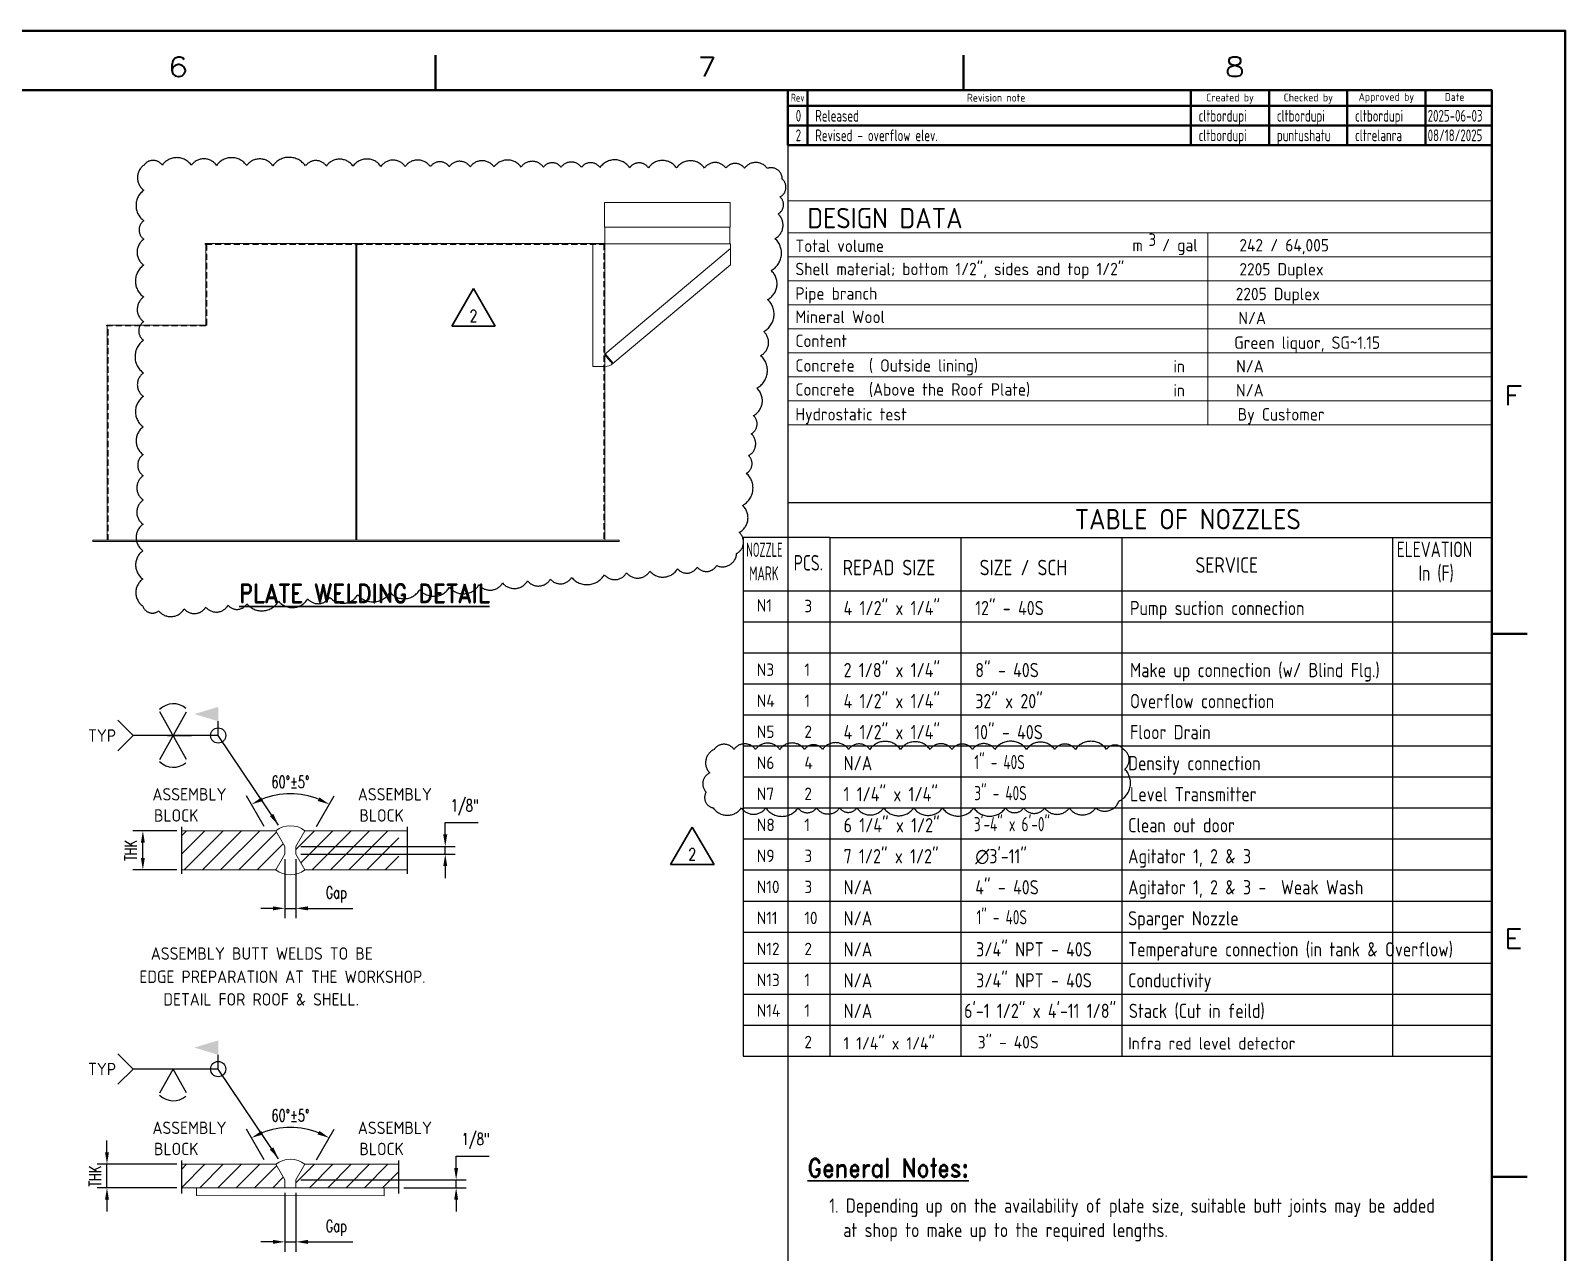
# Model space of a CAD drawing. Header units: inches. Extents: x 0 to 4731, y 0 to 1632.
# Drawn here: x 1371 to 2112, y 1042 to 1632 of the extents above; entities that cross this region are included whole.
import ezdxf
from ezdxf.enums import TextEntityAlignment as Align

# ---------------------------------------------------------------- set-up
doc = ezdxf.new("R2010")
doc.units = ezdxf.units.IN
doc.header["$LTSCALE"] = 48
doc.header["$MEASUREMENT"] = 0
for name, pattern in [('CENTER', [2, 1.25, -0.25, 0.25, -0.25]), ('CENTER2', [1.125, 0.75, -0.125, 0.125, -0.125]), ('HIDDEN', [0.375, 0.25, -0.125])]:
    doc.linetypes.add(name, pattern=pattern)
for name, color, linetype, lineweight in [('AM_4', 93, 'Continuous', 25), ('AM_5', 92, 'Continuous', 25), ('AM_6', 140, 'Continuous', 35), ('Am_8', 1, 'Continuous', 25), ('AM_BOR', 255, 'Continuous', 50), ('Equipment-AM_0', 7, 'Continuous', 50), ('Equipment-AM_3', 6, 'HIDDEN', 25), ('Equipment-AM_5', 92, 'Continuous', 25), ('Equipment-AM_7', 142, 'CENTER', 25)]:
    doc.layers.add(name, color=color, linetype=linetype, lineweight=lineweight)
doc.layers.add('Valmet text', color=9, linetype='Continuous')
doc.styles.add('ACISOTS', font='isocp.shx', dxfattribs={"width": 0.75, "height": 1})
doc.styles.add('ISOCP', font='ISOCP.SHX')
doc.styles.add('ROMAND', font='romand')
doc.styles.add('simplex', font='simplex.shx', dxfattribs={"width": 0.75})
doc.styles.get("Standard").update_dxf_attribs({"font": 'ROMANS.SHX', "width": 0.7})
doc.styles.add('XT03_5', font='isocp', dxfattribs={"width": 0.9, "height": 3.5})
doc.dimstyles.new('METSOPOWER_ANSI$0', dxfattribs={"dimtxt": 0.12, "dimasz": 0.12, "dimexe": 0.1, "dimexo": 0.05, "dimgap": 0.06, "dimtad": 1, "dimtoh": 1, "dimdec": 5, "dimzin": 12, "dimdsep": 46, "dimlunit": 4, "dimtxsty": 'Standard', "dimcen": 0, "dimclrd": 256, "dimclre": 256, "dimclrt": 140, "dimadec": 0, "dimazin": 2, "dimtp": 0.1, "dimtm": 0.1, "dimtfac": 0.71, "dimtdec": 5, "dimtmove": 0, "dimatfit": 3, "dimfxl": 1, "dimfrac": 2, "dimtzin": 7, "dimlwd": -1, "dimlwe": -1, "dimarcsym": 1})
doc.dimstyles.new('METSOPOWER_ANSI$2', dxfattribs={"dimtxt": 0.12, "dimasz": 0.12, "dimexe": 0.1, "dimexo": 0.05, "dimgap": 0.06, "dimtad": 1, "dimzin": 12, "dimdsep": 46, "dimlunit": 3, "dimtxsty": 'Standard', "dimcen": 0, "dimclrd": 256, "dimclre": 256, "dimclrt": 140, "dimadec": 0, "dimazin": 2, "dimtp": 0.1, "dimtm": 0.1, "dimtfac": 0.71, "dimtmove": 0, "dimatfit": 3, "dimfxl": 1, "dimtzin": 7, "dimlwd": -1, "dimlwe": -1, "dimarcsym": 1})
doc.dimstyles.new('SCALE -4', dxfattribs={"dimscale": 48, "dimtxt": 0.125, "dimasz": 0.125, "dimexe": 0.125, "dimexo": 0.125, "dimgap": 0.09375, "dimtad": 1, "dimdec": 4, "dimlfac": 0.25, "dimrnd": 0.0625, "dimzin": 3, "dimdsep": 46, "dimlunit": 4, "dimtxsty": 'ISOCP', "dimcen": 0, "dimclrd": 92, "dimclre": 92, "dimclrt": 140, "dimadec": 0, "dimazin": 0, "dimtfac": 1, "dimtdec": 4, "dimtmove": 0, "dimatfit": 3, "dimfxl": 1, "dimfrac": 2, "dimtolj": 1, "dimtzin": 0, "dimarcsym": 0})
pattern_1 = [(45, (275.087, 401.65), (-4.419417, 4.419417), [])]
pattern_2 = [(45, (275.087, 240.496), (-4.419417, 4.419417), [])]

# ---------------------------------------------------------------- blocks, each defined once
blk = doc.blocks.new('PE_FR_E')
at = {"layer": 'AM_BOR'}
for p, q in [((828.75, 848.35), (828.75, 857.35)), ((963.75, 848.35), (963.75, 857.35)), ((1098.85, 709.4), (1107.85, 709.4)), ((1098.85, 570.57), (1107.85, 570.57))]:
    blk.add_line(p, q, dxfattribs=at)
at = {"layer": 'AM_BOR', "color": 9}
blk.add_lwpolyline([(0, 0), (1117.6, 0), (1117.6, 863.6), (0, 863.6)], close=True, dxfattribs=at)
at = {"layer": 'AM_BOR'}
blk.add_lwpolyline([(18.75, 15.25), (1098.85, 15.25), (1098.85, 848.35), (18.75, 848.35)], close=True, dxfattribs=at)
at = {"layer": 'AM_BOR', "style": 'simplex'}
for s, width, p in [('6', 1.22807, (762.96, 851.85)), ('7', 1.105263, (898.16, 851.85)), ('8', 1.2, (1033.1, 851.85)), ('F', 1.203884, (1104.21, 767.82)), ('E', 1.148148, (1104.27, 628.99))]:
    blk.add_text(s, height=5, dxfattribs=dict(at, width=width)).set_placement(p, align=Align.CENTER)
at = {"layer": 'AM_BOR', "width": 0.9, "flags": 9}
blk.add_attdef('PENSTYLE', text='', height=1, dxfattribs=at).set_placement((1116.99, 0.33), align=Align.BOTTOM_RIGHT)
blk = doc.blocks.new('PE_REV')
at = {"layer": 'AM_BOR', "color": 7}
for p, q in [((-180, 0), (0, 0)), ((-180, 0), (-180, -14)), ((-175, 0), (-175, -14)), ((-77, 0), (-77, -14)), ((-57, 0), (-57, -14)), ((-37, 0), (-37, -14)), ((-17, 0), (-17, -14)), ((0, 0), (0, -14)), ((-180, -4), (0, -4)), ((-180, -9), (0, -9)), ((-180, -14), (0, -14))]:
    blk.add_line(p, q, dxfattribs=at)
at = {"layer": 'AM_BOR', "color": 9, "style": 'ACISOTS', "width": 0.75, "flags": 3}
blk.add_attdef('VERSION', (-15.06, -18.38), '', height=3, dxfattribs=at)
at = {"layer": 'Valmet text', "color": 9, "style": 'ACISOTS', "width": 0.8}
blk.add_text('Rev', height=2, dxfattribs=at).set_placement((-177.5, -2.88), align=Align.CENTER)
at = {"layer": 'Valmet text', "color": 9, "style": 'ACISOTS'}
for s, p in [('Revision note', (-126.75, -2.88)), ('Created by', (-66.96, -2.82)), ('Checked by', (-46.95, -2.82)), ('Approved by', (-27, -2.66)), ('Date', (-9.55, -2.71))]:
    blk.add_text(s, height=2, dxfattribs=at).set_placement(p, align=Align.CENTER)
at = {"layer": 'Valmet text', "color": 9, "style": 'ACISOTS', "width": 0.75}
for tag, p in [('REVF', (-178, -8)), ('REVNOTEF', (-173, -8)), ('REVDESF', (-75, -8)), ('REVCHEF', (-55, -8)), ('REVAPPF', (-35, -8)), ('REVDATEF', (-16.44, -8)), ('REVL', (-178, -13)), ('REVNOTEL', (-173, -13)), ('REVDESL', (-75, -13)), ('REVCHEL', (-55, -13)), ('REVAPPL', (-35, -13)), ('REVDATEL', (-16.44, -13))]:
    blk.add_attdef(tag, p, '', height=3, dxfattribs=at)
blk = doc.blocks.new('*D429')
at = {"layer": 'AM_5', "linetype": 'ByBlock', "transparency": 16777216}
for p, q in [((1441.19, 1245.41), (1419.97, 1245.41)), ((1424.77, 1232.28), (1424.77, 1239.65)), ((1441.19, 1226.52), (1419.97, 1226.52))]:
    blk.add_line(p, q, dxfattribs=at)
at = {"layer": 'AM_5', "transparency": 16777216}
for points in [[(1423.81, 1239.65), (1425.73, 1239.65), (1424.77, 1245.41)], [(1423.81, 1232.28), (1425.73, 1232.28), (1424.77, 1226.52)]]:
    blk.add_solid(points, dxfattribs=at)
at = {"layer": 'Defpoints', "color": 0, "transparency": 16777216}
for p in [(1424.77, 1245.41), (1443.59, 1245.41), (1443.59, 1226.52)]:
    blk.add_point(p, dxfattribs=at)
at = {"layer": 'AM_5', "color": 140, "transparency": 16777216, "insert": (1419.01, 1235.97), "char_height": 5.76, "attachment_point": 5, "rotation": 90}
blk.add_mtext('THK', dxfattribs=at)
blk = doc.blocks.new('*D430')
at = {"layer": 'AM_5', "linetype": 'ByBlock', "transparency": 16777216}
for p, q in [((1483.42, 1247.49), (1474.84, 1262.35)), ((1508.66, 1247.49), (1517.24, 1262.35))]:
    blk.add_line(p, q, dxfattribs=at)
blk.add_arc((1496.04, 1225.63), 37.6, 68.78543, 111.21457, dxfattribs=at)
at = {"layer": 'AM_5', "transparency": 16777216}
for points in [[(1482.85, 1259.82), (1482.02, 1261.55), (1477.24, 1258.2)], [(1510.06, 1261.55), (1509.23, 1259.82), (1514.84, 1258.2)]]:
    blk.add_solid(points, dxfattribs=at)
at = {"layer": 'Defpoints', "color": 0, "transparency": 16777216}
for p in [(1502.57, 1262.66), (1484.62, 1245.41), (1507.46, 1245.41), (1493.35, 1230.3), (1498.73, 1230.3)]:
    blk.add_point(p, dxfattribs=at)
at = {"layer": 'AM_5', "color": 140, "transparency": 16777216, "insert": (1496.04, 1269), "char_height": 5.76, "attachment_point": 5}
blk.add_mtext('60°%%P5%%D', dxfattribs=at)
blk = doc.blocks.new('*D431')
at = {"layer": 'AM_5', "linetype": 'ByBlock', "transparency": 16777216}
for p, q in [((1493.35, 1231.68), (1493.35, 1203.12)), ((1498.73, 1231.68), (1498.73, 1203.12)), ((1487.59, 1207.92), (1481.83, 1207.92)), ((1493.35, 1207.92), (1498.73, 1207.92)), ((1504.49, 1207.92), (1526.19, 1207.92))]:
    blk.add_line(p, q, dxfattribs=at)
at = {"layer": 'AM_5', "transparency": 16777216}
for points in [[(1487.59, 1208.88), (1487.59, 1206.96), (1493.35, 1207.92)], [(1504.49, 1208.88), (1504.49, 1206.96), (1498.73, 1207.92)]]:
    blk.add_solid(points, dxfattribs=at)
at = {"layer": 'Defpoints', "color": 0, "transparency": 16777216}
for p in [(1493.35, 1234.08), (1498.73, 1234.08), (1498.73, 1207.92)]:
    blk.add_point(p, dxfattribs=at)
at = {"layer": 'AM_5', "color": 140, "transparency": 16777216, "insert": (1518.22, 1214.64), "char_height": 5.76, "attachment_point": 5}
blk.add_mtext('Gap ', dxfattribs=at)
blk = doc.blocks.new('*D432')
at = {"layer": 'AM_5', "linetype": 'ByBlock', "transparency": 16777216}
for p, q in [((1570.86, 1243.62), (1570.86, 1249.38)), ((1570.86, 1249.38), (1586.79, 1249.38)), ((1501.13, 1237.86), (1575.66, 1237.86)), ((1501.13, 1234.08), (1575.66, 1234.08)), ((1570.86, 1234.08), (1570.86, 1237.86)), ((1570.86, 1228.32), (1570.86, 1222.56))]:
    blk.add_line(p, q, dxfattribs=at)
at = {"layer": 'AM_5', "transparency": 16777216}
for points in [[(1569.9, 1243.62), (1571.82, 1243.62), (1570.86, 1237.86)], [(1569.9, 1228.32), (1571.82, 1228.32), (1570.86, 1234.08)]]:
    blk.add_solid(points, dxfattribs=at)
at = {"layer": 'Defpoints', "color": 0, "transparency": 16777216}
for p in [(1498.73, 1237.86), (1498.73, 1234.08), (1570.86, 1234.08)]:
    blk.add_point(p, dxfattribs=at)
at = {"layer": 'AM_5', "color": 140, "transparency": 16777216, "insert": (1580.27, 1256.64), "char_height": 5.76, "attachment_point": 5}
blk.add_mtext('1/8"', dxfattribs=at)
blk = doc.blocks.new('*D433')
at = {"layer": 'AM_5', "linetype": 'ByBlock', "transparency": 16777216}
for p, q in [((1407.43, 1090.02), (1407.43, 1095.78)), ((1441.19, 1084.26), (1402.63, 1084.26)), ((1407.43, 1072.92), (1407.43, 1084.26)), ((1441.19, 1072.92), (1402.63, 1072.92)), ((1407.43, 1067.16), (1407.43, 1061.4))]:
    blk.add_line(p, q, dxfattribs=at)
at = {"layer": 'AM_5', "transparency": 16777216}
for points in [[(1406.47, 1090.02), (1408.39, 1090.02), (1407.43, 1084.26)], [(1406.47, 1067.16), (1408.39, 1067.16), (1407.43, 1072.92)]]:
    blk.add_solid(points, dxfattribs=at)
at = {"layer": 'Defpoints', "color": 0, "transparency": 16777216}
for p in [(1407.43, 1084.26), (1443.59, 1084.26), (1443.59, 1072.92)]:
    blk.add_point(p, dxfattribs=at)
at = {"layer": 'AM_5', "color": 140, "transparency": 16777216, "insert": (1401.67, 1078.59), "char_height": 5.76, "attachment_point": 5, "rotation": 90}
blk.add_mtext('THK', dxfattribs=at)
blk = doc.blocks.new('*D434')
at = {"layer": 'AM_5', "linetype": 'ByBlock', "transparency": 16777216}
for p, q in [((1483.42, 1086.34), (1474.84, 1101.2)), ((1508.66, 1086.34), (1517.24, 1101.2))]:
    blk.add_line(p, q, dxfattribs=at)
blk.add_arc((1496.04, 1064.48), 37.6, 68.78543, 111.21457, dxfattribs=at)
at = {"layer": 'AM_5', "transparency": 16777216}
for points in [[(1482.85, 1098.67), (1482.02, 1100.4), (1477.24, 1097.04)], [(1510.06, 1100.4), (1509.23, 1098.67), (1514.84, 1097.04)]]:
    blk.add_solid(points, dxfattribs=at)
at = {"layer": 'Defpoints', "color": 0, "transparency": 16777216}
for p in [(1502.57, 1101.51), (1484.62, 1084.26), (1507.46, 1084.26), (1493.35, 1069.14), (1498.73, 1069.14)]:
    blk.add_point(p, dxfattribs=at)
at = {"layer": 'AM_5', "color": 140, "transparency": 16777216, "insert": (1496.04, 1107.84), "char_height": 5.76, "attachment_point": 5}
blk.add_mtext('60°%%P5%%D', dxfattribs=at)
blk = doc.blocks.new('*D435')
at = {"layer": 'AM_5', "linetype": 'ByBlock', "transparency": 16777216}
for p, q in [((1493.35, 1070.52), (1493.35, 1041.97)), ((1498.73, 1070.52), (1498.73, 1041.97)), ((1487.59, 1046.77), (1481.83, 1046.77)), ((1493.35, 1046.77), (1498.73, 1046.77)), ((1504.49, 1046.77), (1526.19, 1046.77))]:
    blk.add_line(p, q, dxfattribs=at)
at = {"layer": 'AM_5', "transparency": 16777216}
for points in [[(1487.59, 1047.73), (1487.59, 1045.81), (1493.35, 1046.77)], [(1504.49, 1047.73), (1504.49, 1045.81), (1498.73, 1046.77)]]:
    blk.add_solid(points, dxfattribs=at)
at = {"layer": 'Defpoints', "color": 0, "transparency": 16777216}
for p in [(1493.35, 1072.92), (1498.73, 1072.92), (1498.73, 1046.77)]:
    blk.add_point(p, dxfattribs=at)
at = {"layer": 'AM_5', "color": 140, "transparency": 16777216, "insert": (1518.22, 1053.49), "char_height": 5.76, "attachment_point": 5}
blk.add_mtext('Gap ', dxfattribs=at)
blk = doc.blocks.new('*D436')
at = {"layer": 'AM_5', "linetype": 'ByBlock', "transparency": 16777216}
for p, q in [((1576.12, 1082.46), (1576.12, 1088.23)), ((1576.12, 1088.23), (1592.06, 1088.23)), ((1501.13, 1076.7), (1580.92, 1076.7)), ((1576.12, 1072.92), (1576.12, 1076.7)), ((1550.89, 1072.92), (1580.92, 1072.92)), ((1576.12, 1067.16), (1576.12, 1061.4))]:
    blk.add_line(p, q, dxfattribs=at)
at = {"layer": 'AM_5', "transparency": 16777216}
for points in [[(1575.16, 1082.46), (1577.08, 1082.46), (1576.12, 1076.7)], [(1575.16, 1067.16), (1577.08, 1067.16), (1576.12, 1072.92)]]:
    blk.add_solid(points, dxfattribs=at)
at = {"layer": 'Defpoints', "color": 0, "transparency": 16777216}
for p in [(1498.73, 1076.7), (1548.49, 1072.92), (1576.12, 1072.92)]:
    blk.add_point(p, dxfattribs=at)
at = {"layer": 'AM_5', "color": 140, "transparency": 16777216, "insert": (1585.53, 1095.5), "char_height": 5.76, "attachment_point": 5}
blk.add_mtext('1/8"', dxfattribs=at)
blk = doc.blocks.new('Revision Triangle')
at = {"layer": 'AM_6'}
for p, q in [((-0.219, 0), (0, 0.379)), ((0, 0.379), (0.219, 0)), ((-0.219, 0), (0.219, 0))]:
    blk.add_line(p, q, dxfattribs=at)
at = {"layer": 'AM_6', "style": 'simplex', "width": 0.75}
blk.add_attdef('X', text='', height=0.12, dxfattribs=at).set_placement((0, 0.045), align=Align.CENTER)

msp = doc.modelspace()

# ---------------------------------------------------------------- hatches: boundary and pattern name
at = {"layer": 'Am_8'}
h = msp.add_hatch(dxfattribs=at)
h.set_pattern_fill('ANSI31', color=256, scale=50)
h.set_pattern_definition(pattern_1)
h.paths.add_polyline_path([(1493.345715, 1234.07628), (1493.345715, 1237.855807), (1488.981493, 1245.414862), (1443.585459, 1245.414862), (1443.585459, 1226.517225), (1488.981493, 1226.517225)])
h = msp.add_hatch(dxfattribs=at)
h.set_pattern_fill('ANSI31', color=256, scale=50)
h.set_pattern_definition(pattern_1)
h.paths.add_polyline_path([(1498.730192, 1237.855807), (1503.094415, 1245.414862), (1548.490448, 1245.414862), (1548.490448, 1226.517225), (1503.094415, 1226.517225), (1498.730192, 1234.07628)])
h = msp.add_hatch(dxfattribs=at)
h.set_pattern_fill('ANSI31', color=256, scale=50)
h.set_pattern_definition(pattern_2)
h.paths.add_polyline_path([(1493.345715, 1072.922616), (1493.345715, 1076.702143), (1488.981493, 1084.261198), (1443.585459, 1084.261198), (1443.585459, 1072.922616), (1488.981493, 1072.922616)])
h = msp.add_hatch(dxfattribs=at)
h.set_pattern_fill('ANSI31', color=256, scale=50)
h.set_pattern_definition(pattern_2)
h.paths.add_polyline_path([(1498.730192, 1076.702143), (1503.094415, 1084.261198), (1548.490448, 1084.261198), (1548.490448, 1072.922616), (1503.094415, 1072.922616), (1498.730192, 1072.922616)])

# ---------------------------------------------------------------- linework, layer by layer
at = {"layer": 'AM_4'}
for p, q in [((1736.409405, 1576.72436), (1736.409405, 755.755747)), ((1736.409405, 1404.017012), (2076.56688, 1404.017012)), ((2076.56688, 1091.533731), (2076.56688, 1404.017012)), ((1714.762111, 1387.084326), (1714.762111, 1136.508817)), ((1756.734321, 1387.084326), (1714.762111, 1387.084326)), ((1736.409405, 1387.084326), (1736.409405, 1091.533731)), ((1756.73425, 1387.084326), (1756.73425, 1136.508817)), ((1756.734321, 1387.084326), (2076.56688, 1387.084326)), ((1820.074845, 1136.508817), (1820.074845, 1387.084326)), ((1897.783694, 1387.084326), (1897.783694, 1136.508817)), ((2028.560972, 1387.084326), (2028.560972, 1136.508817)), ((1714.762111, 1361.384269), (2076.56688, 1361.384269)), ((1714.762111, 1346.392574), (2076.56688, 1346.392574)), ((1714.762111, 1331.400878), (2076.56688, 1331.400878)), ((1714.762111, 1316.409183), (2076.56688, 1316.409183)), ((1714.762111, 1301.417468), (2076.56688, 1301.417468)), ((1714.762111, 1286.425772), (2076.56688, 1286.425772)), ((1714.762111, 1271.434077), (2076.56688, 1271.434077)), ((1714.762111, 1256.442381), (2076.56688, 1256.442381)), ((1714.762111, 1241.450686), (2076.56688, 1241.450686)), ((1714.762111, 1226.45899), (2076.56688, 1226.45899)), ((1714.762111, 1211.467295), (2076.56688, 1211.467295)), ((1714.762111, 1196.475599), (2076.56688, 1196.475599)), ((1714.762111, 1181.483904), (2076.56688, 1181.483904)), ((1714.762111, 1166.492208), (2076.56688, 1166.492208)), ((1714.762111, 1151.500513), (2076.56688, 1151.500513)), ((1714.762111, 1136.508817), (2076.56688, 1136.508817))]:
    msp.add_line(p, q, dxfattribs=at)
at = {"layer": 'AM_4', "lineweight": 18}
for p, q in [((1736.409474, 1549.766737), (2076.556759, 1549.766737)), ((1736.409474, 1534.330703), (2076.556757, 1534.330703)), ((1939.218639, 1534.330703), (1939.218639, 1441.507493)), ((1736.409472, 1522.727802), (2076.556754, 1522.727802)), ((1736.409472, 1511.124901), (2076.556754, 1511.124901)), ((1736.409472, 1499.521999), (2076.556754, 1499.521999)), ((1736.409472, 1487.919098), (2076.556754, 1487.919098)), ((1736.409472, 1476.316197), (2076.556754, 1476.316197)), ((1736.409472, 1464.713296), (2076.556754, 1464.713296)), ((1736.409472, 1453.110394), (2076.556754, 1453.110394)), ((1736.409472, 1441.507493), (2076.556754, 1441.507493))]:
    msp.add_line(p, q, dxfattribs=at)
at = {"layer": 'AM_5'}
for p, q in [((1443.585459, 1224.627461), (1443.585459, 1247.304626)), ((1552.594133, 1224.627461), (1552.594133, 1247.304626)), ((1443.585459, 1070.191796), (1443.585459, 1086.150962)), ((1548.490448, 1070.191796), (1548.490448, 1086.150962))]:
    msp.add_line(p, q, dxfattribs=at)
at = {"layer": 'Equipment-AM_0', "lineweight": 18}
for p, q in [((1647.83689, 1549.000913), (1647.83689, 1537.000913)), ((1647.83689, 1549.000913), (1678.21189, 1549.000913)), ((1678.21189, 1549.000913), (1708.58689, 1549.000913)), ((1708.58689, 1537.000913), (1708.58689, 1549.000913)), ((1647.83689, 1537.000913), (1678.21189, 1537.000913)), ((1648.02439, 1537.000913), (1648.02439, 1529.000913)), ((1678.21189, 1537.000913), (1708.58689, 1537.000913)), ((1708.39939, 1529.000913), (1708.39939, 1537.000913)), ((1454.801751, 1529.250913), (1647.96189, 1529.250913)), ((1454.801751, 1528.750913), (1454.801751, 1529.250913)), ((1455.176751, 1528.750913), (1454.801751, 1528.750913)), ((1455.176751, 1489.385913), (1455.176751, 1528.750913)), ((1527.731862, 1529.250913), (1527.731862, 1385.750913)), ((1527.93064, 1529.250913), (1527.93064, 1385.750913)), ((1527.99314, 1529.250913), (1527.99314, 1385.750913)), ((1528.191918, 1385.750913), (1528.191918, 1529.250913)), ((1642.196025, 1529.000913), (1642.196025, 1528.750913)), ((1642.196025, 1529.000913), (1708.71189, 1529.000913)), ((1642.196025, 1469.750913), (1642.196025, 1528.750913)), ((1648.02439, 1529.250913), (1647.96189, 1529.250913)), ((1647.96189, 1529.250913), (1647.96189, 1529.000913)), ((1647.96189, 1385.750913), (1647.96189, 1529.000913)), ((1708.71189, 1529.000913), (1708.71189, 1518.851554)), ((1708.71189, 1526.683998), (1648.012203, 1475.750913)), ((1708.71189, 1518.851554), (1651.868929, 1471.154647)), ((1407.22189, 1489.750913), (1455.676751, 1489.750913)), ((1407.22189, 1489.385913), (1407.22189, 1489.750913)), ((1407.59689, 1489.385913), (1407.22189, 1489.385913)), ((1407.59689, 1385.750913), (1407.59689, 1489.385913)), ((1642.196025, 1469.750913), (1648.012203, 1469.750913)), ((1400.596218, 1385.750913), (1654.96189, 1385.750913)), ((1400.596218, 1385.750913), (1400.59689, 1385.250913)), ((1654.96189, 1385.250913), (1400.59689, 1385.250913)), ((1654.96189, 1385.750913), (1654.96189, 1385.250913)), ((1443.585459, 1245.414862), (1488.981493, 1245.414862)), ((1488.981493, 1245.414862), (1493.345715, 1237.855807)), ((1503.094415, 1245.414862), (1498.730192, 1237.855807)), ((1552.594133, 1245.414862), (1503.094415, 1245.414862)), ((1488.981493, 1226.517225), (1493.345715, 1234.07628)), ((1493.345715, 1237.855807), (1493.345715, 1234.07628)), ((1498.730192, 1237.855807), (1498.730192, 1234.07628)), ((1503.094415, 1226.517225), (1498.730192, 1234.07628)), ((1489.172871, 1226.517225), (1443.585459, 1226.517225)), ((1552.594133, 1226.517225), (1503.094415, 1226.517225)), ((1443.585459, 1084.261198), (1488.981493, 1084.261198)), ((1488.981493, 1084.261198), (1493.345715, 1076.702143)), ((1503.094415, 1084.261198), (1498.730192, 1076.702143)), ((1548.490448, 1084.261198), (1503.094415, 1084.261198)), ((1493.345715, 1076.702143), (1493.345715, 1072.922616)), ((1498.730192, 1076.702143), (1498.730192, 1072.922616)), ((1493.345715, 1072.922616), (1443.585459, 1072.922616)), ((1493.345715, 1072.922616), (1498.730192, 1072.922616)), ((1548.490448, 1072.922616), (1498.730192, 1072.922616))]:
    msp.add_line(p, q, dxfattribs=at)
at = {"layer": 'Equipment-AM_0', "linetype": 'CENTER2'}
msp.add_line((1651.868929, 1471.154647), (1648.012203, 1475.750913), dxfattribs=at)
at = {"layer": 'Equipment-AM_0', "lineweight": 18}
msp.add_lwpolyline([(1450.662954, 1072.922616), (1541.412954, 1072.922616), (1541.412954, 1069.063236), (1450.662954, 1069.22294)], close=True, dxfattribs=at)
for centre, radius, start, end in [((1648.012203, 1475.750913), 6, 270, 310), ((1496.037954, 1236.402743), 11.446045, 51.939167947, 128.060832053), ((1496.037954, 1235.529344), 11.446045, 231.939167947, 308.060832053), ((1496.037954, 1075.249079), 11.446045, 51.939167947, 128.060832053)]:
    msp.add_arc(centre, radius, start, end, dxfattribs=at)
at = {"layer": 'Equipment-AM_3', "lineweight": 18, "ltscale": 0.25}
for p, q in [((1455.176751, 1528.750913), (1527.731862, 1528.750913)), ((1455.676751, 1489.750913), (1455.676751, 1528.750913)), ((1528.191918, 1528.750913), (1647.96189, 1528.750913)), ((1647.46189, 1529.000913), (1647.46189, 1385.750913)), ((1455.176751, 1489.385913), (1407.59689, 1489.385913)), ((1407.96189, 1385.750913), (1407.96189, 1489.385913))]:
    msp.add_line(p, q, dxfattribs=at)
at = {"layer": 'Equipment-AM_5', "linetype": 'Continuous'}
for p, q in [((1420.032124, 1291.431531), (1412.659324, 1298.804331)), ((1420.032124, 1291.431531), (1412.659324, 1284.058731)), ((1461.162493, 1291.431531), (1420.032124, 1291.431531)), ((1420.032124, 1130.277867), (1412.659324, 1137.650667)), ((1420.032124, 1130.277867), (1412.659324, 1122.905067)), ((1461.162493, 1130.277867), (1420.032124, 1130.277867))]:
    msp.add_line(p, q, dxfattribs=at)
at = {"layer": 'Equipment-AM_5', "color": 140, "linetype": 'Continuous'}
for p, q in [((1445.79376, 1279.911531), (1432.927481, 1302.951531)), ((1432.927481, 1279.911531), (1445.79376, 1302.951531)), ((1461.162493, 1291.431531), (1461.162493, 1298.343531)), ((1436.688721, 1291.431531), (1448.208721, 1291.431531)), ((1461.162493, 1130.277867), (1461.162493, 1137.189867)), ((1432.927481, 1118.757867), (1439.36062, 1130.277867)), ((1445.79376, 1118.757867), (1439.36062, 1130.277867))]:
    msp.add_line(p, q, dxfattribs=at)
for centre in [(1461.162493, 1291.431531), (1461.162493, 1130.277867)]:
    msp.add_circle(centre, 3.683897, dxfattribs=at)
for centre, start, end in [((1439.502724, 1297.325497), 50.049070765, 134.556094682), ((1439.502724, 1285.537564), 225.443905318, 309.950929235), ((1439.502724, 1124.3839), 225.443905318, 309.950929235)]:
    msp.add_arc(centre, 9.443066, start, end, dxfattribs=at)
at = {"layer": 'Equipment-AM_5', "color": 140, "linetype": 'Continuous', "extrusion": (0, 0, -1)}
for points in [[(-1461.162493, 1298.343531, -0.000033), (-1461.162493, 1305.255531, -0.000033), (-1449.642493, 1301.799531, -0.000033)], [(-1461.162493, 1137.189867, -0.000033), (-1461.162493, 1144.101867, -0.000033), (-1449.642493, 1140.645867, -0.000033)]]:
    msp.add_trace(points, dxfattribs=at)
at = {"layer": 'Equipment-AM_7', "linetype": 'CENTER2'}
for points in [[(1425.331983, 1567.069632, 0.52056705), (1425.299241, 1554.896208, 0.52056705), (1425.259726, 1540.204651, 0.52056705), (1425.235664, 1531.258121, 0.52056705), (1425.201963, 1518.728243, 0.52056705), (1425.160536, 1503.325485, 0.52056705), (1425.128499, 1491.414032, 0.52056705), (1425.104254, 1482.399629, 0.52056705), (1425.061804, 1466.616734, 0.52056705), (1425.031273, 1455.265354, 0.52056705), (1424.991713, 1440.556951, 0.52056705), (1424.955679, 1427.15913, 0.52056705), (1424.928242, 1416.958172, 0.52056705), (1424.896722, 1405.238862, 0.52056705), (1424.865113, 1393.486837, 0.52056705), (1424.830744, 1380.708173, 0.52056705), (1424.793991, 1367.043499, 0.52056705), (1424.758785, 1353.953791, 0.52056705), (1432.410417, 1351.636378, 0.52056705), (1444.783833, 1352.641794, 0.52056705), (1455.139424, 1353.48325, 0.52056705), (1465.951775, 1354.36182, 0.52056705), (1474.985754, 1355.095886, 0.52056705), (1490.342349, 1356.343704, 0.52056705), (1504.414564, 1357.487158, 0.52056705), (1514.996224, 1358.346983, 0.52056705), (1528.610948, 1359.453263, 0.52056705), (1544.177551, 1360.718146, 0.52056705), (1558.514527, 1361.883113, 0.52056705), (1572.922316, 1363.053835, 0.52056705), (1587.128128, 1364.208145, 0.52056705), (1598.554928, 1365.136642, 0.52056705), (1610.621972, 1366.117164, 0.52056705), (1621.661852, 1367.014222, 0.52056705), (1631.915724, 1367.847413, 0.52056705), (1647.730783, 1369.132483, 0.52056705), (1658.46137, 1370.00441, 0.52056705), (1669.75068, 1370.921736, 0.52056705), (1683.076066, 1372.004505, 0.52056705), (1692.623505, 1372.780293, 0.52056705), (1701.994031, 1373.541706, 0.52056705), (1711.646372, 1379.359644, 0.52056705), (1712.888354, 1389.553866, 0.52056705), (1714.480108, 1402.619039, 0.52056705), (1716.377966, 1418.196717, 0.52056705), (1717.408507, 1426.655428, 0.52056705), (1718.695487, 1437.219001, 0.52056705), (1719.765564, 1446.002227, 0.52056705), (1721.381944, 1459.269524, 0.52056705), (1723.302803, 1475.035997, 0.52056705), (1724.715744, 1486.633462, 0.52056705), (1726.59621, 1502.068392, 0.52056705), (1728.310855, 1516.14225, 0.52056705), (1730.188989, 1531.558034, 0.52056705), (1731.640905, 1543.475408, 0.52056705), (1732.638169, 1551.660984, 0.52056705), (1733.694368, 1560.330303, 0.52056705), (1726.42575, 1565.447247, 0.52056705), (1715.470984, 1565.506275, 0.52056705), (1706.440322, 1565.554935, 0.52056705), (1696.067354, 1565.610827, 0.52056705), (1682.638916, 1565.683184, 0.52056705), (1669.002956, 1565.756658, 0.52056705), (1659.974247, 1565.805308, 0.52056705), (1645.580218, 1565.882867, 0.52056705), (1636.681638, 1565.930816, 0.52056705), (1626.79061, 1565.984111, 0.52056705), (1618.321969, 1566.029743, 0.52056705), (1607.473407, 1566.088198, 0.52056705), (1594.435356, 1566.158451, 0.52056705), (1582.956413, 1566.220303, 0.52056705), (1572.816114, 1566.274942, 0.52056705), (1563.646534, 1566.324351, 0.52056705), (1551.500831, 1566.389796, 0.52056705), (1539.791416, 1566.452889, 0.52056705), (1526.2995, 1566.525588, 0.52056705), (1513.424539, 1566.594962, 0.52056705), (1503.346252, 1566.649267, 0.52056705), (1487.564994, 1566.734301, 0.52056705), (1474.944675, 1566.802303, 0.52056705), (1460.345564, 1566.880968, 0.52056705), (1448.190829, 1566.946461, 0.52056705), (1434.120779, 1567.022275, 0.52056705)], [(1700.782154, 1284.715099, 0.52056705), (1698.642855, 1273.346653, 0.52056705), (1696.899125, 1264.080294, 0.52056705), (1700.343081, 1256.442381, 0.52056705), (1713.944082, 1256.442381, 0.52056705), (1725.713484, 1256.442381, 0.52056705), (1741.329195, 1256.442381, 0.52056705), (1750.191038, 1256.442381, 0.52056705), (1761.439917, 1256.442381, 0.52056705), (1769.707259, 1256.442381, 0.52056705), (1782.704726, 1256.442381, 0.52056705), (1797.183439, 1256.442381, 0.52056705), (1811.12405, 1256.442381, 0.52056705), (1826.208739, 1256.442381, 0.52056705), (1841.532693, 1256.442381, 0.52056705), (1850.339358, 1256.442381, 0.52056705), (1860.451239, 1256.442381, 0.52056705), (1872.319765, 1256.442381, 0.52056705), (1885.100184, 1256.442381, 0.52056705), (1896.281885, 1259.723254, 0.52056705), (1899.195342, 1275.205657, 0.52056705), (1898.494534, 1284.715099, 0.52056705), (1890.328513, 1284.715099, 0.52056705), (1875.282399, 1284.715099, 0.52056705), (1865.279897, 1284.715099, 0.52056705), (1851.625916, 1284.715099, 0.52056705), (1836.415246, 1284.715099, 0.52056705), (1825.630005, 1284.715099, 0.52056705), (1815.63556, 1284.715099, 0.52056705), (1805.072737, 1284.715099, 0.52056705), (1790.790563, 1284.715099, 0.52056705), (1775.973949, 1284.715099, 0.52056705), (1765.732914, 1284.715099, 0.52056705), (1753.165147, 1284.715099, 0.52056705), (1744.428797, 1284.715099, 0.52056705), (1732.49313, 1284.715099, 0.52056705), (1720.728855, 1284.715099, 0.52056705), (1710.3572, 1284.715099, 0.52056705)]]:
    msp.add_lwpolyline(points, format="xyb", close=True, dxfattribs=at)

# ---------------------------------------------------------------- block references
at = {"layer": 'Equipment-AM_0', "lineweight": 0, "xscale": 1.88976377952768, "yscale": 1.88976377952768, "zscale": 1.88976377952768}
msp.add_blockref('PE_FR_E', (0, 0), dxfattribs=at)
msp.add_blockref('PE_REV', (2076.566878, 1603.181053), dxfattribs=at).add_auto_attribs({'REVF': '0', 'REVNOTEF': 'Released', 'REVDESF': 'cltbordupi', 'REVCHEF': 'cltbordupi', 'REVAPPF': 'cltbordupi', 'REVDATEF': '2025-06-03', 'REVL': '2', 'REVNOTEL': 'Revised - overflow elev.', 'REVDESL': 'cltbordupi', 'REVCHEL': 'puntushatu', 'REVDATEL': '08/18/2025', 'REVAPPL': 'cltrelanra'})
at = {"layer": 'Equipment-AM_7', "linetype": 'CENTER2', "xscale": 48, "yscale": 48, "zscale": 48}
for p in [(1584.489127, 1489.175888), (1690.202937, 1229.035292)]:
    msp.add_blockref('Revision Triangle', p, dxfattribs=at).add_auto_attribs({'X': '2'})

# ---------------------------------------------------------------- texts
at = {"layer": 'AM_6', "style": 'ISOCP'}
for s, height, p in [(' DESIGN DATA', 9.84251969, (1740.160253, 1536.521007)), ('Total volume', 6, (1740.033467, 1525.056693)), ('m', 6, (1902.826218, 1525.404829)), ('3', 6, (1910.552622, 1527.988545)), ('/ gal', 6, (1917.190364, 1525.404829)), ('242 / 64,005', 6, (1954.558801, 1525.324487)), ('Shell material; bottom 1/2", sides and top 1/2"', 6, (1740.033467, 1513.859147)), ('2205 Duplex', 6, (1954.558801, 1513.721586)), ('Pipe branch', 6, (1740.033467, 1502.034432)), ('2205 Duplex', 6, (1952.763918, 1501.782864)), ('Mineral Wool', 6, (1740.033467, 1490.706064)), ('N/A', 6, (1954.027899, 1490.179708)), ('Content', 6, (1740.033467, 1479.143333)), ('Green liquor, SG~1.15', 6, (1952.033171, 1478.271124)), ('Concrete  ( Outside lining)', 6, (1740.033467, 1467.244453)), ('in', 6, (1922.613733, 1466.84418)), ('N/A', 6, (1952.980236, 1466.84418)), ('Concrete  (Above the Roof Plate)', 6, (1740.033467, 1455.641552)), ('in', 6, (1922.613733, 1455.241279)), ('N/A', 6, (1952.902151, 1455.241279)), ('Hydrostatic test', 6, (1740.033467, 1443.660221)), ('By Customer', 6, (1953.720283, 1443.626986)), ('TABLE OF NOZZLES ', 9.84251969, (1874.98144, 1391.057907)), ('N1', 6, (1721.365599, 1351.269436)), ('3', 6, (1744.364105, 1351.013993)), ('N3', 6, (1721.365599, 1320.236736)), ('1', 6, (1744.364105, 1320.236736)), ('N4', 6, (1721.365599, 1305.24504)), ('N5', 6, (1721.365599, 1290.253326)), ('N6', 6, (1721.365599, 1275.26163)), ('N7', 6, (1721.365599, 1260.269935)), ('2', 6, (1744.364105, 1260.269935)), ('N8', 6, (1721.365599, 1245.278239)), ('1', 6, (1744.364105, 1245.278239)), ('N9', 6, (1721.365599, 1230.286544)), ('3', 6, (1744.364105, 1230.286544)), ('N10', 6, (1721.365599, 1215.294848)), ('3', 6, (1744.364105, 1215.294848)), ('N11', 6, (1721.365599, 1200.303153)), ('N12', 6, (1721.365599, 1185.311457))]:
    msp.add_text(s, height=height, dxfattribs=at).set_placement(p)
at = {"layer": 'AM_6'}
for s, height, style, width, p in [('NOZZLE ', 6.8902579, 'ISOCP', 0.6, (1716.280209, 1384.654866)), ('ELEVATION', 7.4958574, 'XT03_5', 0.8, (2030.540461, 1385.127272)), ('MARK', 6.8902579, 'ISOCP', 0.65, (1717.75, 1373.218002)), ('REPAD SIZE', 7.4958574, 'XT03_5', 0.9, (1762.824845, 1376.348301)), ('SIZE / SCH', 7.4958574, 'XT03_5', 0.9, (1829.032153, 1376.348301)), ('SERVICE', 7.4958574, 'XT03_5', 0.9, (1933.326209, 1377.562966)), ('In (F)', 7.4958574, 'XT03_5', 0.8, (2041.116992, 1373.664707))]:
    msp.add_text(s, height=height, dxfattribs=dict(at, style=style, width=width)).set_placement(p, align=Align.TOP_LEFT)
for s, height, style, width, p in [('PCS.', 7.4958574, 'XT03_5', 0.8, (1739.20198, 1371.149376)), ('4 1/2" x 1/4"', 6.89025791, 'ISOCP', 0.9, (1763.324845, 1349.59307)), ('12" - 40S', 6.8902579, 'ISOCP', 0.9, (1826.947892, 1349.59307)), ('Pump suction connection', 6.89025791, 'ISOCP', 0.9, (1901.707845, 1349.59307)), ('2 1/8" x 1/4"', 6.89025791, 'ISOCP', 0.9, (1763.324845, 1319.609679)), ('8" - 40S', 6.8902579, 'ISOCP', 0.9, (1826.947892, 1319.609679)), ('Make up connection (w/ Blind Flg.)', 6.89025791, 'ISOCP', 0.9, (1901.707845, 1319.609679)), ('4 1/2" x 1/4"', 6.89025791, 'ISOCP', 0.9, (1763.324845, 1304.617964)), ('32" x 20"', 6.8902579, 'ISOCP', 0.9, (1826.947892, 1304.617984)), ('4 1/2" x 1/4"', 6.89025791, 'ISOCP', 0.9, (1763.324845, 1289.626269)), ('1" - 40S', 6.8902579, 'ISOCP', 0.75, (1826.4765, 1275.148946)), ('N/A', 6.8902579, 'ISOCP', 0.9, (1763.324845, 1274.634573)), ('Density connection', 6.89025791, 'ISOCP', 0.9, (1900.777008, 1274.634554)), ('1 1/4" x 1/4"', 6.89025791, 'ISOCP', 0.9, (1763.324845, 1259.642878)), ('3" - 40S', 6.8902579, 'ISOCP', 0.75, (1826.4765, 1260.15725)), ('Level Transmitter', 6.89025791, 'ISOCP', 0.9, (1901.707845, 1259.642878)), ('3\'-4" x 6\'-0"', 6.89025791, 'ISOCP', 0.75, (1826.251928, 1245.165555)), ('6 1/4" x 1/2"', 6.89025791, 'ISOCP', 0.9, (1763.324845, 1244.651182)), ('Clean out door', 6.89025791, 'ISOCP', 0.9, (1900.777008, 1244.651163)), ('7 1/2" x 1/2"', 6.89025791, 'ISOCP', 0.9, (1763.324845, 1229.659487)), ('∅3\'-11"', 6.8902579, 'ISOCP', 0.9, (1826.947892, 1229.659487)), ('Agitator 1, 2 & 3 ', 6.89025791, 'ISOCP', 0.9, (1900.777008, 1229.659467)), ('N/A', 6.8902579, 'ISOCP', 0.9, (1763.324845, 1214.667791)), ('4" - 40S', 6.8902579, 'ISOCP', 0.9, (1826.947892, 1214.667791)), ('Agitator 1, 2 & 3 -  Weak Wash', 6.89025791, 'ISOCP', 0.9, (1900.777008, 1214.667772)), ('N/A', 6.8902579, 'ISOCP', 0.9, (1763.324845, 1199.676096)), ('1" - 40S', 6.8902579, 'ISOCP', 0.75, (1827.53242, 1200.190468)), ('N/A', 6.8902579, 'ISOCP', 0.9, (1763.324845, 1184.6844)), ('N/A', 6.8902579, 'ISOCP', 0.9, (1763.324845, 1169.692705)), ('N/A', 6.8902579, 'ISOCP', 0.9, (1763.324845, 1154.953164)), ('%%UGeneral Notes:', 9, 'ROMAND', 0.864074, (1745.914458, 1078.01326)), ('1. Depending up on the availability of plate size, suitable butt joints may be added', 6.89025791, 'ISOCP', 0.9, (1756.423423, 1060.857079)), ('at shop to make up to the required lengths.', 6.89025791, 'ISOCP', 0.9, (1763.173066, 1049.055056))]:
    msp.add_text(s, height=height, dxfattribs=dict(at, style=style, width=width)).set_placement(p)
at = {"layer": 'AM_6', "style": 'ROMAND', "width": 0.864074}
msp.add_text('%%UPLATE WELDING DETAIL', height=9, dxfattribs=at).set_placement((1531.727716, 1355.639376), align=Align.CENTER)
at = {"layer": 'AM_6', "color": 1, "style": 'ISOCP'}
for s, p in [('1', (1744.364105, 1305.24504)), ('2', (1744.364105, 1290.253326)), ('4', (1744.364105, 1275.26163)), ('10', (1744.364105, 1200.303153)), ('2', (1744.364105, 1185.311457)), ('N13', (1721.365599, 1170.319761)), ('1', (1744.364105, 1170.319761)), ('N14', (1721.365599, 1155.580221)), ('1', (1744.364105, 1155.580221)), ('2', (1744.364105, 1140.33637)), ('1 1/4" x 1/4"', (1763.324845, 1139.709314)), ('3" - 40S', (1828.137985, 1140.223686)), ('Infra red level detector', (1900.777008, 1139.709294))]:
    msp.add_text(s, height=6, dxfattribs=at).set_placement(p)
at = {"layer": 'AM_6', "color": 1, "style": 'ISOCP', "width": 0.9}
for s, height, p in [('Overflow connection', 6.89025791, (1901.707845, 1304.617984)), ('10" - 40S', 6.8902579, (1826.477714, 1289.626269)), ('Floor Drain', 6.89025791, (1901.707845, 1289.626269)), ('Sparger Nozzle', 6.89025791, (1900.777008, 1199.676076)), ('3/4" NPT - 40S', 6.89025791, (1827.360607, 1184.6844)), ('Temperature connection (in tank & Overflow)', 6.89025791, (1900.777008, 1184.684381)), ('3/4" NPT - 40S', 6.89025791, (1827.360607, 1169.692705)), ('Conductivity', 6.89025791, (1900.777008, 1169.692685)), ('6\'-1 1/2" x 4\'-11 1/8"', 6.89025791, (1821.538046, 1154.953164)), ('Stack (Cut in feild)', 6.89025791, (1901.138664, 1154.953145))]:
    msp.add_text(s, height=height, dxfattribs=at).set_placement(p)
at = {"layer": 'Equipment-AM_5', "color": 140, "style": 'ISOCP'}
for s, p in [('ASSEMBLY', (1429.395162, 1260.034)), ('ASSEMBLY', (1528.637827, 1260.034)), ('BLOCK', (1430.157996, 1249.818136)), ('BLOCK', (1529.400661, 1249.818136)), ('ASSEMBLY BUTT WELDS TO BE ', (1428.60845, 1183.101386)), ('EDGE PREPARATION AT THE WORKSHOP.', (1423.066804, 1171.88333)), ('DETAIL FOR ROOF & SHELL. ', (1434.681414, 1160.939864)), ('ASSEMBLY', (1429.395162, 1098.880336)), ('ASSEMBLY', (1528.637827, 1098.880336)), ('BLOCK', (1430.157996, 1088.664472)), ('BLOCK', (1529.400661, 1088.664472))]:
    msp.add_text(s, height=6, dxfattribs=at).set_placement(p)
at = {"layer": 'Equipment-AM_5', "color": 140, "char_height": 6, "attachment_point": 6, "style": 'ISOCP'}
for insert in [(1411.823561, 1291.431531), (1411.823561, 1130.277867)]:
    msp.add_mtext('TYP', dxfattribs=dict(at, insert=insert))

# ---------------------------------------------------------------- dimensions: what is measured, and where the dimension line sits
at = {"layer": 'AM_5'}
for base, line1, line2, picture, middle in [((1502.567426, 1262.664135), ((1498.730192, 1230.296752), (1507.458637, 1245.414862)), ((1493.345715, 1230.296752), (1484.61727, 1245.414862)), '*D430', (1496.037954, 1268.99539)), ((1502.567426, 1101.510471), ((1498.730192, 1069.143088), (1507.458637, 1084.261198)), ((1493.345715, 1069.143088), (1484.61727, 1084.261198)), '*D434', (1496.037954, 1107.841726))]:
    dim = msp.add_angular_dim_2l(base=base, line1=line1, line2=line2, text='<>%%P5%%D', dimstyle='METSOPOWER_ANSI$2', override={"dimscale": 48, "dimdec": 5, "dimadec": 5, "dimtdec": 5, "dimfrac": 2}, dxfattribs=at)
    dim.commit()
    dim.dimension.update_dxf_attribs({"geometry": picture, "text_midpoint": middle})
for base, p1, p2, text, picture, middle in [((1570.857726, 1234.07628), (1498.730192, 1237.855807), (1498.730192, 1234.07628), '1/8"', '*D432', (1580.265726, 1249.375807)), ((1424.76707, 1245.414862), (1443.585459, 1226.517225), (1443.585459, 1245.414862), 'THK', '*D429', (1424.76707, 1235.966043)), ((1576.119755, 1072.922616), (1498.730192, 1076.702143), (1548.490448, 1072.922616), '1/8"', '*D436', (1585.527755, 1088.232797)), ((1407.426525, 1084.261198), (1443.585459, 1072.922616), (1443.585459, 1084.261198), 'THK', '*D433', (1407.426525, 1078.591907))]:
    dim = msp.add_linear_dim(base=base, p1=p1, p2=p2, angle=90, text=text, dimstyle='METSOPOWER_ANSI$0', override={"dimscale": 48}, dxfattribs=at)
    dim.commit()
    dim.dimension.update_dxf_attribs({"geometry": picture, "text_midpoint": middle, "dimtype": 160})
for base, p1, p2, picture, middle in [((1498.730192, 1207.921717), (1493.345715, 1234.07628), (1498.730192, 1234.07628), '*D431', (1518.218192, 1214.641717)), ((1498.730192, 1046.768053), (1493.345715, 1072.922616), (1498.730192, 1072.922616), '*D435', (1518.218192, 1053.488053))]:
    dim = msp.add_linear_dim(base=base, p1=p1, p2=p2, text='Gap ', dimstyle='METSOPOWER_ANSI$0', override={"dimscale": 48}, dxfattribs=at)
    dim.commit()
    dim.dimension.update_dxf_attribs({"geometry": picture, "text_midpoint": middle})

# ---------------------------------------------------------------- leaders
at = {"layer": 'Equipment-AM_5'}
for points in [[(1490.320272, 1248.060328), (1461.162493, 1291.431531)], [(1490.320272, 1086.906664), (1461.162493, 1130.277867)]]:
    msp.add_leader(points, dimstyle='SCALE -4', override={"dimgap": 0.09375, "dimtad": 0}, dxfattribs=at)

doc.saveas('drawing.dxf')
